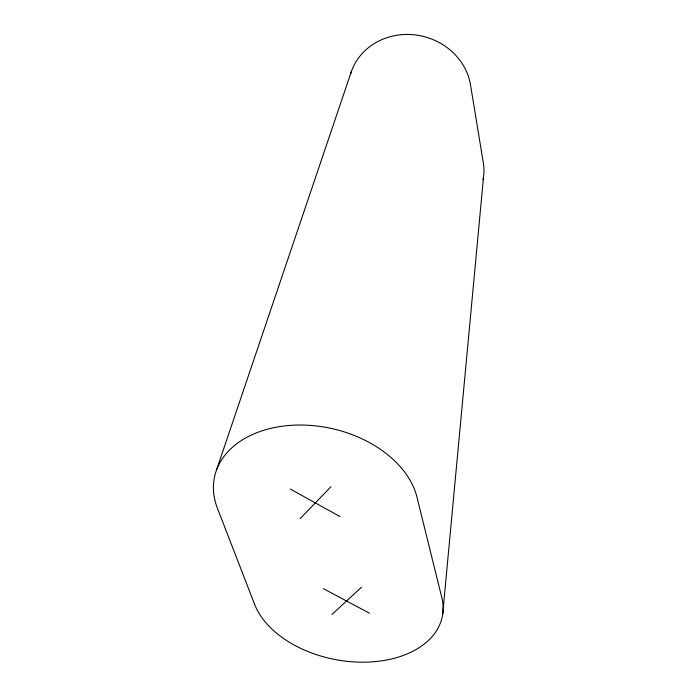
<?xml version="1.0" encoding="UTF-8"?>
<svg xmlns="http://www.w3.org/2000/svg" width="697" height="697" viewBox="0 0 697 697"><rect width="100%" height="100%" fill="white"/><g stroke="black" fill="none" stroke-linecap="round" stroke-linejoin="round"><path stroke-width="1.05" d="M442.682 614.397L483.552 176.663M216.349 470.527L351.358 71.564M300.128 518.664L330.979 486.706M331.955 614.44L361.534 587.205M323.391 588.669L369.436 613.186M290.292 489.05L340.066 516.599M350.399 74.57A61.702 56.37 14 0 1 412.981 34.693A61.702 56.37 14 0 1 470.527 84.982L483.352 162.993A59.158 51.822 9.8 0 1 483.03 179.739M254.588 604.29L217.429 508.261A103.897 72.235 12.5 0 1 292.644 425.231A103.897 72.235 12.5 0 1 417.015 497.353L441.811 597.59A96.866 62.808 10.7 0 1 367.589 662.106A96.866 62.808 10.7 0 1 254.588 604.29"/></g></svg>
